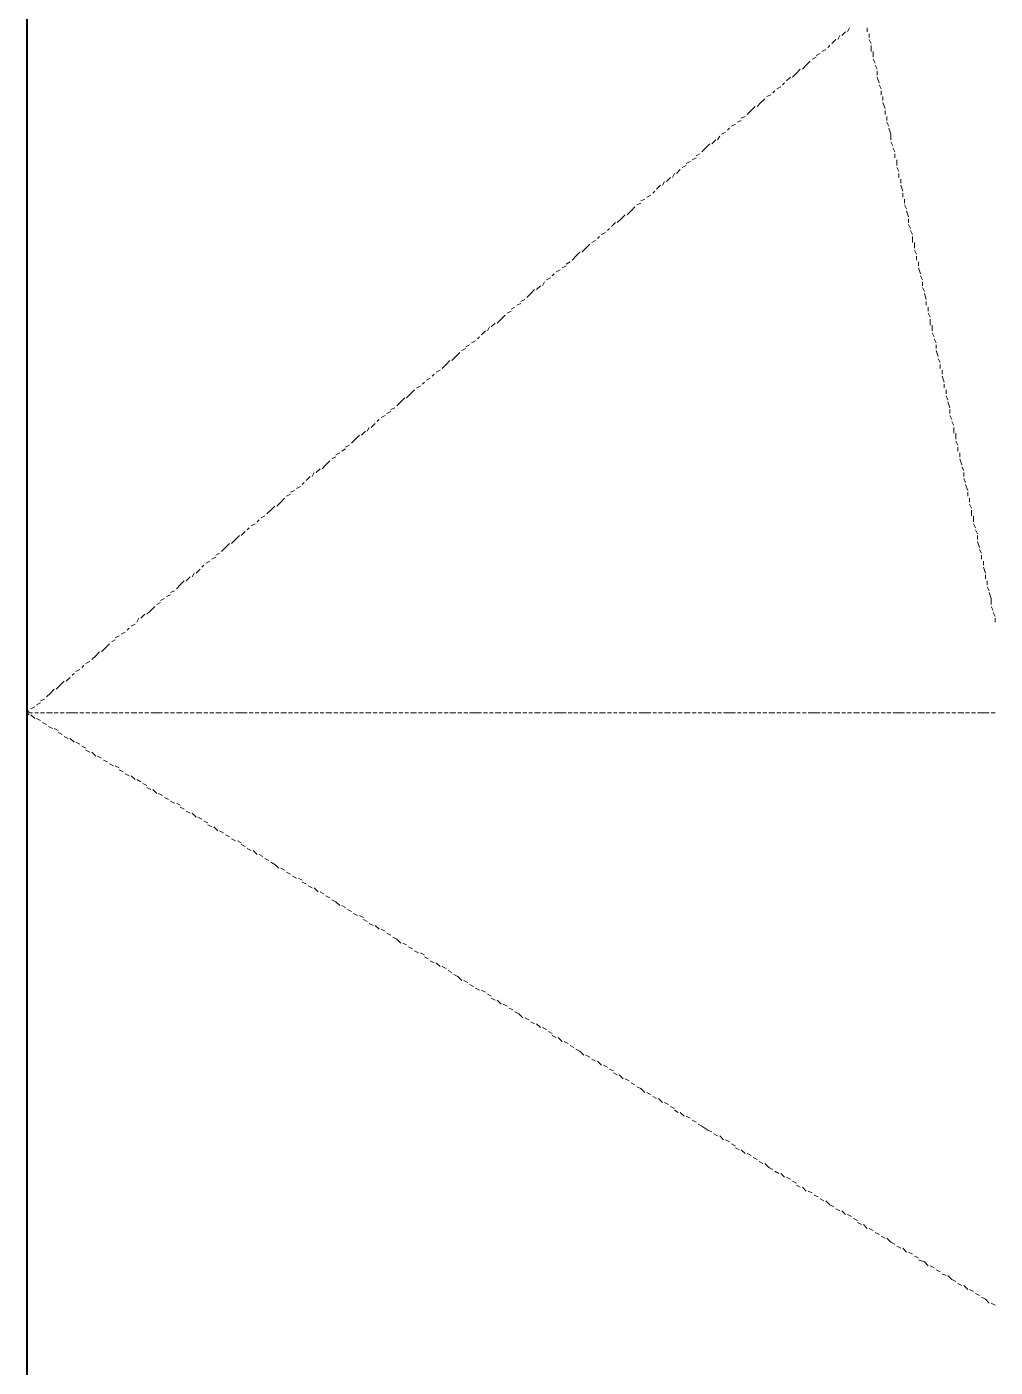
# Model space of a CAD drawing. Extents: x 8 to 21351, y 0 to 420.
# Drawn here: x 15752.58 to 15762.99, y 354.45 to 368.86 of the extents above; entities that cross this region are included whole.
import ezdxf

# ---------------------------------------------------------------- set-up
doc = ezdxf.new("R2010")
doc.units = 0

msp = doc.modelspace()

# ---------------------------------------------------------------- linework, layer by layer
at = {"color": 7, "lineweight": 40}
msp.add_line((15752.58, 397.743), (15752.58, 310.219), dxfattribs=at)
at = {"color": 7, "lineweight": 25}
for p, q in [((15752.58, 381.593), (15752.58, 361.59)), ((15752.58, 360.087), (15752.58, 359.071)), ((15752.58, 356.193), (15752.58, 358.119)), ((15752.58, 357.568), (15752.58, 337.566))]:
    msp.add_line(p, q, dxfattribs=at)
at = {"color": 7, "lineweight": 5}
for p, q in [((15752.58, 368.808), (15752.58, 368.85)), ((15752.58, 368.745), (15752.58, 368.787)), ((15752.58, 368.66), (15752.58, 368.723)), ((15761.279, 368.723), (15761.237, 368.681)), ((15761.322, 368.766), (15761.301, 368.723)), ((15761.385, 368.808), (15761.343, 368.766)), ((15761.428, 368.85), (15761.406, 368.808)), ((15761.618, 368.808), (15761.618, 368.85)), ((15761.639, 368.745), (15761.639, 368.787)), ((15761.66, 368.681), (15761.639, 368.723)), ((15752.58, 368.596), (15752.58, 368.66)), ((15761.174, 368.617), (15761.131, 368.596)), ((15761.216, 368.66), (15761.195, 368.639)), ((15761.66, 368.596), (15761.66, 368.66)), ((15761.682, 368.533), (15761.682, 368.596)), ((15752.58, 368.533), (15752.58, 368.575)), ((15752.58, 368.469), (15752.58, 368.512)), ((15752.58, 368.385), (15752.58, 368.448)), ((15760.962, 368.448), (15760.92, 368.406)), ((15761.004, 368.49), (15760.962, 368.448)), ((15761.068, 368.533), (15761.025, 368.512)), ((15761.11, 368.575), (15761.068, 368.554)), ((15761.703, 368.469), (15761.682, 368.512)), ((15761.724, 368.406), (15761.703, 368.448)), ((15752.58, 368.321), (15752.58, 368.363)), ((15752.58, 368.258), (15752.58, 368.3)), ((15760.793, 368.321), (15760.75, 368.279)), ((15760.856, 368.363), (15760.814, 368.321)), ((15760.898, 368.406), (15760.856, 368.363)), ((15761.724, 368.342), (15761.724, 368.385)), ((15761.745, 368.258), (15761.724, 368.321)), ((15752.58, 368.173), (15752.58, 368.236)), ((15752.58, 368.11), (15752.58, 368.152)), ((15760.623, 368.173), (15760.602, 368.152)), ((15760.687, 368.215), (15760.644, 368.194)), ((15760.729, 368.258), (15760.708, 368.236)), ((15761.766, 368.194), (15761.745, 368.236)), ((15761.766, 368.131), (15761.766, 368.173)), ((15752.58, 368.046), (15752.58, 368.088)), ((15752.58, 367.961), (15752.58, 368.025)), ((15760.412, 368.004), (15760.369, 367.961)), ((15760.475, 368.046), (15760.433, 368.004)), ((15760.517, 368.088), (15760.475, 368.046)), ((15760.581, 368.131), (15760.539, 368.11)), ((15761.787, 368.067), (15761.787, 368.11)), ((15761.809, 367.983), (15761.787, 368.046)), ((15752.58, 367.898), (15752.58, 367.94)), ((15752.58, 367.834), (15752.58, 367.877)), ((15760.306, 367.898), (15760.263, 367.877)), ((15760.369, 367.961), (15760.327, 367.919)), ((15761.809, 367.919), (15761.809, 367.961)), ((15761.83, 367.855), (15761.83, 367.898)), ((15752.58, 367.75), (15752.58, 367.813)), ((15752.58, 367.686), (15752.58, 367.75)), ((15760.094, 367.728), (15760.052, 367.707)), ((15760.136, 367.771), (15760.115, 367.75)), ((15760.2, 367.813), (15760.158, 367.792)), ((15760.263, 367.855), (15760.221, 367.834)), ((15761.851, 367.792), (15761.83, 367.834)), ((15761.872, 367.707), (15761.851, 367.771)), ((15752.58, 367.623), (15752.58, 367.665)), ((15752.58, 367.559), (15752.58, 367.601)), ((15759.925, 367.601), (15759.882, 367.559)), ((15759.988, 367.644), (15759.946, 367.601)), ((15760.031, 367.686), (15760.009, 367.644)), ((15761.872, 367.644), (15761.872, 367.707)), ((15761.893, 367.58), (15761.872, 367.623)), ((15752.58, 367.474), (15752.58, 367.538)), ((15752.58, 367.411), (15752.58, 367.453)), ((15759.777, 367.453), (15759.734, 367.432)), ((15759.819, 367.496), (15759.777, 367.474)), ((15759.882, 367.559), (15759.84, 367.517)), ((15761.914, 367.517), (15761.893, 367.559)), ((15761.914, 367.453), (15761.914, 367.496)), ((15761.936, 367.369), (15761.936, 367.432)), ((15752.58, 367.348), (15752.58, 367.39)), ((15752.58, 367.263), (15752.58, 367.326)), ((15759.544, 367.284), (15759.523, 367.242)), ((15759.607, 367.326), (15759.565, 367.284)), ((15759.671, 367.369), (15759.628, 367.348)), ((15759.713, 367.411), (15759.671, 367.39)), ((15761.957, 367.305), (15761.936, 367.348)), ((15761.957, 367.242), (15761.957, 367.284)), ((15752.58, 367.199), (15752.58, 367.242)), ((15752.58, 367.136), (15752.58, 367.178)), ((15759.396, 367.157), (15759.353, 367.115)), ((15759.438, 367.199), (15759.417, 367.157)), ((15759.501, 367.242), (15759.459, 367.199)), ((15761.978, 367.178), (15761.978, 367.221)), ((15761.999, 367.093), (15761.978, 367.157)), ((15752.58, 367.051), (15752.58, 367.115)), ((15752.58, 366.988), (15752.58, 367.03)), ((15759.226, 367.009), (15759.184, 366.988)), ((15759.29, 367.051), (15759.247, 367.03)), ((15759.332, 367.093), (15759.311, 367.072)), ((15761.999, 367.03), (15761.999, 367.072)), ((15762.02, 366.966), (15762.02, 367.009)), ((15752.58, 366.924), (15752.58, 366.966)), ((15752.58, 366.839), (15752.58, 366.903)), ((15759.078, 366.882), (15759.036, 366.839)), ((15759.12, 366.924), (15759.078, 366.882)), ((15759.184, 366.966), (15759.142, 366.945)), ((15762.041, 366.903), (15762.02, 366.945)), ((15762.063, 366.818), (15762.041, 366.882)), ((15752.58, 366.776), (15752.58, 366.839)), ((15752.58, 366.712), (15752.58, 366.755)), ((15758.909, 366.755), (15758.866, 366.712)), ((15758.972, 366.797), (15758.93, 366.755)), ((15759.015, 366.839), (15758.972, 366.797)), ((15762.063, 366.755), (15762.063, 366.797)), ((15762.084, 366.691), (15762.063, 366.734)), ((15752.58, 366.649), (15752.58, 366.691)), ((15752.58, 366.564), (15752.58, 366.628)), ((15758.697, 366.564), (15758.655, 366.543)), ((15758.739, 366.607), (15758.718, 366.585)), ((15758.803, 366.649), (15758.761, 366.628)), ((15758.845, 366.691), (15758.824, 366.67)), ((15762.105, 366.628), (15762.084, 366.67)), ((15762.105, 366.543), (15762.105, 366.607)), ((15752.58, 366.501), (15752.58, 366.543)), ((15752.58, 366.437), (15752.58, 366.48)), ((15758.528, 366.437), (15758.485, 366.395)), ((15758.591, 366.48), (15758.549, 366.437)), ((15758.634, 366.522), (15758.591, 366.48)), ((15762.126, 366.48), (15762.126, 366.543)), ((15762.147, 366.416), (15762.126, 366.459)), ((15752.58, 366.353), (15752.58, 366.416)), ((15752.58, 366.289), (15752.58, 366.332)), ((15758.38, 366.289), (15758.337, 366.268)), ((15758.422, 366.332), (15758.38, 366.31)), ((15758.485, 366.395), (15758.443, 366.353)), ((15762.147, 366.353), (15762.147, 366.395)), ((15762.168, 366.289), (15762.168, 366.332)), ((15752.58, 366.226), (15752.58, 366.268)), ((15752.58, 366.141), (15752.58, 366.204)), ((15758.21, 366.162), (15758.168, 366.141)), ((15758.253, 366.204), (15758.231, 366.183)), ((15758.316, 366.247), (15758.274, 366.226)), ((15762.19, 366.204), (15762.168, 366.268)), ((15762.211, 366.141), (15762.19, 366.183)), ((15752.58, 366.077), (15752.58, 366.12)), ((15752.58, 366.014), (15752.58, 366.056)), ((15752.58, 365.929), (15752.58, 365.993)), ((15757.999, 365.993), (15757.956, 365.95)), ((15758.041, 366.035), (15757.999, 365.993)), ((15758.104, 366.077), (15758.062, 366.035)), ((15758.147, 366.12), (15758.126, 366.077)), ((15762.211, 366.077), (15762.211, 366.12)), ((15762.232, 366.014), (15762.211, 366.056)), ((15762.253, 365.929), (15762.232, 365.993)), ((15752.58, 365.866), (15752.58, 365.929)), ((15752.58, 365.802), (15752.58, 365.845)), ((15757.829, 365.845), (15757.787, 365.824)), ((15757.893, 365.887), (15757.85, 365.866)), ((15757.935, 365.929), (15757.893, 365.908)), ((15762.253, 365.866), (15762.253, 365.908)), ((15762.274, 365.802), (15762.274, 365.845)), ((15752.58, 365.739), (15752.58, 365.781)), ((15752.58, 365.654), (15752.58, 365.718)), ((15757.681, 365.718), (15757.639, 365.675)), ((15757.723, 365.76), (15757.681, 365.718)), ((15757.787, 365.802), (15757.745, 365.781)), ((15762.295, 365.739), (15762.274, 365.781)), ((15762.295, 365.654), (15762.295, 365.718)), ((15752.58, 365.591), (15752.58, 365.633)), ((15752.58, 365.527), (15752.58, 365.569)), ((15757.512, 365.591), (15757.469, 365.548)), ((15757.554, 365.633), (15757.533, 365.591)), ((15757.618, 365.675), (15757.575, 365.633)), ((15762.317, 365.591), (15762.317, 365.654)), ((15762.338, 365.527), (15762.317, 365.569)), ((15752.58, 365.442), (15752.58, 365.506)), ((15752.58, 365.379), (15752.58, 365.421)), ((15757.342, 365.442), (15757.3, 365.421)), ((15757.406, 365.485), (15757.364, 365.464)), ((15757.448, 365.527), (15757.427, 365.506)), ((15762.359, 365.464), (15762.338, 365.506)), ((15762.359, 365.4), (15762.359, 365.442)), ((15752.58, 365.315), (15752.58, 365.358)), ((15752.58, 365.231), (15752.58, 365.294)), ((15757.131, 365.273), (15757.088, 365.231)), ((15757.194, 365.315), (15757.152, 365.273)), ((15757.237, 365.358), (15757.194, 365.315)), ((15757.3, 365.4), (15757.258, 365.379)), ((15762.38, 365.315), (15762.359, 365.379)), ((15762.401, 365.252), (15762.38, 365.294)), ((15752.58, 365.167), (15752.58, 365.21)), ((15752.58, 365.104), (15752.58, 365.146)), ((15756.961, 365.125), (15756.94, 365.104)), ((15757.025, 365.167), (15756.983, 365.146)), ((15757.088, 365.231), (15757.046, 365.188)), ((15762.401, 365.188), (15762.401, 365.231)), ((15762.422, 365.125), (15762.422, 365.167)), ((15752.58, 365.019), (15752.58, 365.083)), ((15752.58, 364.956), (15752.58, 365.019)), ((15756.813, 364.998), (15756.771, 364.977)), ((15756.856, 365.04), (15756.834, 365.019)), ((15756.919, 365.083), (15756.877, 365.062)), ((15762.444, 365.04), (15762.422, 365.104)), ((15762.444, 364.977), (15762.444, 365.019)), ((15752.58, 364.892), (15752.58, 364.935)), ((15752.58, 364.829), (15752.58, 364.871)), ((15756.644, 364.871), (15756.602, 364.829)), ((15756.707, 364.913), (15756.665, 364.871)), ((15756.75, 364.956), (15756.707, 364.913)), ((15762.465, 364.913), (15762.465, 364.956)), ((15762.486, 364.85), (15762.465, 364.892)), ((15752.58, 364.744), (15752.58, 364.807)), ((15752.58, 364.68), (15752.58, 364.723)), ((15756.496, 364.723), (15756.453, 364.702)), ((15756.538, 364.765), (15756.496, 364.744)), ((15756.602, 364.829), (15756.559, 364.786)), ((15762.507, 364.765), (15762.486, 364.829)), ((15762.507, 364.702), (15762.507, 364.744)), ((15752.58, 364.617), (15752.58, 364.659)), ((15752.58, 364.532), (15752.58, 364.596)), ((15756.263, 364.553), (15756.242, 364.511)), ((15756.326, 364.596), (15756.284, 364.553)), ((15756.369, 364.638), (15756.348, 364.617)), ((15756.432, 364.68), (15756.39, 364.659)), ((15762.528, 364.638), (15762.507, 364.68)), ((15762.549, 364.575), (15762.528, 364.617)), ((15762.549, 364.49), (15762.549, 364.553)), ((15752.58, 364.469), (15752.58, 364.511)), ((15752.58, 364.405), (15752.58, 364.448)), ((15756.115, 364.426), (15756.072, 364.384)), ((15756.157, 364.469), (15756.115, 364.426)), ((15756.221, 364.511), (15756.178, 364.469)), ((15762.571, 364.426), (15762.571, 364.49)), ((15762.592, 364.363), (15762.571, 364.405)), ((15752.58, 364.321), (15752.58, 364.384)), ((15752.58, 364.257), (15752.58, 364.299)), ((15755.945, 364.278), (15755.903, 364.257)), ((15756.009, 364.321), (15755.967, 364.299)), ((15756.051, 364.363), (15756.009, 364.342)), ((15762.592, 364.299), (15762.592, 364.342)), ((15762.613, 364.236), (15762.613, 364.278)), ((15752.58, 364.194), (15752.58, 364.236)), ((15752.58, 364.109), (15752.58, 364.173)), ((15755.797, 364.151), (15755.755, 364.109)), ((15755.84, 364.194), (15755.797, 364.151)), ((15755.903, 364.236), (15755.861, 364.215)), ((15762.634, 364.151), (15762.613, 364.215)), ((15762.655, 364.088), (15762.634, 364.13)), ((15752.58, 364.046), (15752.58, 364.109)), ((15752.58, 363.982), (15752.58, 364.024)), ((15755.628, 364.024), (15755.586, 363.982)), ((15755.67, 364.067), (15755.649, 364.024)), ((15755.734, 364.109), (15755.691, 364.067)), ((15762.655, 364.024), (15762.655, 364.067)), ((15762.676, 363.961), (15762.655, 364.003)), ((15752.58, 363.918), (15752.58, 363.961)), ((15752.58, 363.834), (15752.58, 363.897)), ((15755.416, 363.834), (15755.374, 363.813)), ((15755.459, 363.876), (15755.416, 363.855)), ((15755.522, 363.918), (15755.48, 363.897)), ((15755.564, 363.961), (15755.543, 363.94)), ((15762.698, 363.876), (15762.676, 363.94)), ((15762.698, 363.813), (15762.698, 363.855)), ((15752.58, 363.77), (15752.58, 363.813)), ((15752.58, 363.707), (15752.58, 363.749)), ((15752.58, 363.622), (15752.58, 363.686)), ((15755.247, 363.707), (15755.205, 363.664)), ((15755.31, 363.749), (15755.268, 363.707)), ((15755.353, 363.791), (15755.31, 363.749)), ((15762.719, 363.749), (15762.719, 363.791)), ((15762.74, 363.686), (15762.719, 363.728)), ((15752.58, 363.559), (15752.58, 363.601)), ((15752.58, 363.495), (15752.58, 363.538)), ((15755.078, 363.559), (15755.056, 363.538)), ((15755.141, 363.601), (15755.099, 363.58)), ((15755.205, 363.664), (15755.162, 363.622)), ((15762.74, 363.601), (15762.74, 363.664)), ((15762.761, 363.538), (15762.761, 363.601)), ((15752.58, 363.41), (15752.58, 363.474)), ((15754.929, 363.432), (15754.887, 363.389)), ((15754.972, 363.474), (15754.951, 363.453)), ((15755.035, 363.516), (15754.993, 363.495)), ((15762.782, 363.474), (15762.761, 363.516)), ((15762.803, 363.41), (15762.782, 363.453)), ((15752.58, 363.347), (15752.58, 363.389)), ((15752.58, 363.283), (15752.58, 363.326)), ((15752.58, 363.199), (15752.58, 363.262)), ((15754.718, 363.262), (15754.675, 363.22)), ((15754.76, 363.305), (15754.718, 363.262)), ((15754.824, 363.347), (15754.781, 363.305)), ((15754.866, 363.389), (15754.824, 363.347)), ((15762.803, 363.347), (15762.803, 363.389)), ((15762.825, 363.262), (15762.803, 363.326)), ((15752.58, 363.135), (15752.58, 363.199)), ((15752.58, 363.072), (15752.58, 363.114)), ((15754.548, 363.114), (15754.506, 363.093)), ((15754.612, 363.156), (15754.57, 363.135)), ((15754.654, 363.199), (15754.612, 363.178)), ((15762.846, 363.199), (15762.825, 363.241)), ((15762.846, 363.135), (15762.846, 363.178)), ((15762.867, 363.072), (15762.867, 363.114)), ((15752.58, 363.008), (15752.58, 363.051)), ((15752.58, 362.924), (15752.58, 362.987)), ((15754.379, 362.987), (15754.358, 362.945)), ((15754.443, 363.029), (15754.4, 362.987)), ((15754.485, 363.072), (15754.464, 363.051)), ((15762.888, 362.987), (15762.867, 363.051)), ((15762.888, 362.924), (15762.888, 362.966)), ((15752.58, 362.86), (15752.58, 362.902)), ((15752.58, 362.797), (15752.58, 362.839)), ((15754.231, 362.86), (15754.189, 362.818)), ((15754.273, 362.902), (15754.231, 362.86)), ((15754.337, 362.945), (15754.294, 362.902)), ((15762.909, 362.86), (15762.909, 362.902)), ((15762.93, 362.797), (15762.909, 362.839)), ((15752.58, 362.712), (15752.58, 362.776)), ((15752.58, 362.649), (15752.58, 362.691)), ((15754.019, 362.67), (15753.977, 362.649)), ((15754.062, 362.712), (15754.019, 362.691)), ((15754.125, 362.754), (15754.083, 362.733)), ((15754.167, 362.797), (15754.125, 362.776)), ((15762.952, 362.712), (15762.93, 362.776)), ((15762.952, 362.649), (15762.952, 362.712)), ((15752.58, 362.585), (15752.58, 362.627)), ((15752.58, 362.5), (15752.58, 362.564)), ((15753.85, 362.543), (15753.808, 362.5)), ((15753.913, 362.585), (15753.871, 362.543)), ((15753.956, 362.627), (15753.913, 362.585)), ((15762.973, 362.585), (15762.952, 362.627)), ((15762.994, 362.521), (15762.973, 362.564)), ((15752.58, 362.437), (15752.58, 362.479)), ((15752.58, 362.373), (15752.58, 362.416)), ((15753.681, 362.394), (15753.659, 362.373)), ((15753.744, 362.437), (15753.702, 362.416)), ((15753.786, 362.5), (15753.765, 362.458)), ((15762.994, 362.458), (15762.994, 362.5)), ((15752.58, 362.289), (15752.58, 362.352)), ((15752.58, 362.225), (15752.58, 362.289)), ((15753.532, 362.267), (15753.49, 362.246)), ((15753.575, 362.31), (15753.532, 362.289)), ((15753.638, 362.352), (15753.596, 362.331)), ((15752.58, 362.162), (15752.58, 362.204)), ((15752.58, 362.098), (15752.58, 362.14)), ((15753.321, 362.098), (15753.278, 362.056)), ((15753.363, 362.14), (15753.321, 362.098)), ((15753.427, 362.183), (15753.384, 362.14)), ((15753.469, 362.225), (15753.427, 362.183)), ((15752.58, 362.014), (15752.58, 362.077)), ((15752.58, 361.95), (15752.58, 361.992)), ((15753.151, 361.95), (15753.109, 361.929)), ((15753.194, 361.992), (15753.173, 361.971)), ((15753.257, 362.035), (15753.215, 362.014)), ((15752.58, 361.887), (15752.58, 361.929)), ((15752.58, 361.802), (15752.58, 361.865)), ((15752.982, 361.823), (15752.94, 361.781)), ((15753.046, 361.865), (15753.003, 361.823)), ((15753.088, 361.908), (15753.067, 361.887)), ((15752.58, 361.738), (15752.58, 361.781)), ((15752.58, 361.675), (15752.58, 361.717)), ((15752.834, 361.696), (15752.792, 361.654)), ((15752.876, 361.738), (15752.834, 361.696)), ((15752.94, 361.781), (15752.897, 361.738)), ((15752.58, 361.59), (15752.58, 361.654)), ((15752.58, 361.527), (15752.58, 361.569)), ((15752.665, 361.548), (15752.622, 361.527)), ((15752.728, 361.59), (15752.686, 361.569)), ((15752.77, 361.632), (15752.728, 361.611)), ((15752.601, 361.505), (15752.58, 361.484)), ((15752.58, 361.463), (15752.58, 361.505)), ((15752.58, 361.484), (15752.643, 361.484)), ((15752.58, 361.484), (15752.601, 361.463)), ((15752.58, 361.378), (15752.58, 361.442)), ((15752.58, 361.315), (15752.58, 361.378)), ((15752.622, 361.463), (15752.665, 361.421)), ((15752.665, 361.484), (15752.707, 361.484)), ((15752.686, 361.421), (15752.728, 361.4)), ((15752.728, 361.484), (15752.77, 361.484)), ((15752.749, 361.378), (15752.792, 361.357)), ((15752.792, 361.484), (15752.855, 361.484)), ((15752.876, 361.484), (15752.919, 361.484)), ((15752.94, 361.484), (15752.982, 361.484)), ((15753.003, 361.484), (15753.067, 361.484)), ((15753.067, 361.484), (15753.13, 361.484)), ((15753.151, 361.484), (15753.194, 361.484)), ((15753.215, 361.484), (15753.257, 361.484)), ((15753.278, 361.484), (15753.342, 361.484)), ((15753.363, 361.484), (15753.405, 361.484)), ((15753.427, 361.484), (15753.469, 361.484)), ((15753.49, 361.484), (15753.554, 361.484)), ((15753.575, 361.484), (15753.617, 361.484)), ((15753.638, 361.484), (15753.681, 361.484)), ((15753.702, 361.484), (15753.765, 361.484)), ((15753.786, 361.484), (15753.829, 361.484)), ((15753.85, 361.484), (15753.892, 361.484)), ((15753.913, 361.484), (15753.977, 361.484)), ((15753.977, 361.484), (15754.04, 361.484)), ((15754.062, 361.484), (15754.104, 361.484)), ((15754.125, 361.484), (15754.167, 361.484)), ((15754.189, 361.484), (15754.252, 361.484)), ((15754.273, 361.484), (15754.316, 361.484)), ((15754.337, 361.484), (15754.379, 361.484)), ((15754.4, 361.484), (15754.464, 361.484)), ((15754.485, 361.484), (15754.527, 361.484)), ((15754.548, 361.484), (15754.591, 361.484)), ((15754.612, 361.484), (15754.675, 361.484)), ((15754.697, 361.484), (15754.739, 361.484)), ((15754.76, 361.484), (15754.802, 361.484)), ((15754.824, 361.484), (15754.887, 361.484)), ((15754.887, 361.484), (15754.951, 361.484)), ((15754.972, 361.484), (15755.014, 361.484)), ((15755.035, 361.484), (15755.078, 361.484)), ((15755.099, 361.484), (15755.162, 361.484)), ((15755.183, 361.484), (15755.226, 361.484)), ((15755.247, 361.484), (15755.289, 361.484)), ((15755.31, 361.484), (15755.374, 361.484)), ((15755.395, 361.484), (15755.437, 361.484)), ((15755.459, 361.484), (15755.501, 361.484)), ((15755.522, 361.484), (15755.586, 361.484)), ((15755.607, 361.484), (15755.649, 361.484)), ((15755.67, 361.484), (15755.713, 361.484)), ((15755.734, 361.484), (15755.776, 361.484)), ((15755.797, 361.484), (15755.861, 361.484)), ((15755.882, 361.484), (15755.924, 361.484)), ((15755.945, 361.484), (15755.988, 361.484)), ((15756.009, 361.484), (15756.072, 361.484)), ((15756.094, 361.484), (15756.136, 361.484)), ((15756.157, 361.484), (15756.199, 361.484)), ((15756.221, 361.484), (15756.284, 361.484)), ((15756.305, 361.484), (15756.348, 361.484)), ((15756.369, 361.484), (15756.411, 361.484)), ((15756.432, 361.484), (15756.496, 361.484)), ((15756.517, 361.484), (15756.559, 361.484)), ((15756.58, 361.484), (15756.623, 361.484)), ((15756.644, 361.484), (15756.686, 361.484)), ((15756.707, 361.484), (15756.771, 361.484)), ((15756.792, 361.484), (15756.834, 361.484)), ((15756.856, 361.484), (15756.898, 361.484)), ((15756.919, 361.484), (15756.983, 361.484)), ((15757.004, 361.484), (15757.046, 361.484)), ((15757.067, 361.484), (15757.11, 361.484)), ((15757.131, 361.484), (15757.194, 361.484)), ((15757.215, 361.484), (15757.258, 361.484)), ((15757.279, 361.484), (15757.321, 361.484)), ((15757.342, 361.484), (15757.406, 361.484)), ((15757.406, 361.484), (15757.469, 361.484)), ((15757.491, 361.484), (15757.533, 361.484)), ((15757.554, 361.484), (15757.596, 361.484)), ((15757.618, 361.484), (15757.681, 361.484)), ((15757.702, 361.484), (15757.745, 361.484)), ((15757.766, 361.484), (15757.808, 361.484)), ((15757.829, 361.484), (15757.893, 361.484)), ((15757.914, 361.484), (15757.956, 361.484)), ((15757.977, 361.484), (15758.02, 361.484)), ((15758.041, 361.484), (15758.104, 361.484)), ((15758.126, 361.484), (15758.168, 361.484)), ((15758.189, 361.484), (15758.231, 361.484)), ((15758.253, 361.484), (15758.316, 361.484)), ((15758.316, 361.484), (15758.38, 361.484)), ((15758.401, 361.484), (15758.443, 361.484)), ((15758.464, 361.484), (15758.507, 361.484)), ((15758.528, 361.484), (15758.591, 361.484)), ((15758.612, 361.484), (15758.655, 361.484)), ((15758.676, 361.484), (15758.718, 361.484)), ((15758.739, 361.484), (15758.803, 361.484)), ((15758.824, 361.484), (15758.866, 361.484)), ((15758.888, 361.484), (15758.93, 361.484)), ((15758.951, 361.484), (15759.015, 361.484)), ((15759.036, 361.484), (15759.078, 361.484)), ((15759.099, 361.484), (15759.142, 361.484)), ((15759.163, 361.484), (15759.226, 361.484)), ((15759.226, 361.484), (15759.29, 361.484)), ((15759.311, 361.484), (15759.353, 361.484)), ((15759.374, 361.484), (15759.417, 361.484)), ((15759.438, 361.484), (15759.501, 361.484)), ((15759.523, 361.484), (15759.565, 361.484)), ((15759.586, 361.484), (15759.628, 361.484)), ((15759.65, 361.484), (15759.713, 361.484)), ((15759.734, 361.484), (15759.777, 361.484)), ((15759.798, 361.484), (15759.84, 361.484)), ((15759.861, 361.484), (15759.925, 361.484)), ((15759.946, 361.484), (15759.988, 361.484)), ((15760.009, 361.484), (15760.052, 361.484)), ((15760.073, 361.484), (15760.136, 361.484)), ((15760.136, 361.484), (15760.2, 361.484)), ((15760.221, 361.484), (15760.263, 361.484)), ((15760.285, 361.484), (15760.327, 361.484)), ((15760.348, 361.484), (15760.412, 361.484)), ((15760.433, 361.484), (15760.475, 361.484)), ((15760.496, 361.484), (15760.539, 361.484)), ((15760.56, 361.484), (15760.623, 361.484)), ((15760.644, 361.484), (15760.687, 361.484)), ((15760.708, 361.484), (15760.75, 361.484)), ((15760.771, 361.484), (15760.835, 361.484)), ((15760.856, 361.484), (15760.898, 361.484)), ((15760.92, 361.484), (15760.962, 361.484)), ((15760.983, 361.484), (15761.047, 361.484)), ((15761.047, 361.484), (15761.11, 361.484)), ((15761.131, 361.484), (15761.174, 361.484)), ((15761.195, 361.484), (15761.237, 361.484)), ((15761.258, 361.484), (15761.322, 361.484)), ((15761.343, 361.484), (15761.385, 361.484)), ((15761.406, 361.484), (15761.449, 361.484)), ((15761.47, 361.484), (15761.533, 361.484)), ((15761.555, 361.484), (15761.597, 361.484)), ((15761.618, 361.484), (15761.66, 361.484)), ((15761.682, 361.484), (15761.745, 361.484)), ((15761.766, 361.484), (15761.809, 361.484)), ((15761.83, 361.484), (15761.872, 361.484)), ((15761.893, 361.484), (15761.957, 361.484)), ((15761.957, 361.484), (15762.02, 361.484)), ((15762.041, 361.484), (15762.084, 361.484)), ((15762.105, 361.484), (15762.147, 361.484)), ((15762.168, 361.484), (15762.232, 361.484)), ((15762.253, 361.484), (15762.295, 361.484)), ((15762.317, 361.484), (15762.359, 361.484)), ((15762.38, 361.484), (15762.444, 361.484)), ((15762.465, 361.484), (15762.507, 361.484)), ((15762.528, 361.484), (15762.571, 361.484)), ((15762.592, 361.484), (15762.655, 361.484)), ((15762.676, 361.484), (15762.719, 361.484)), ((15762.74, 361.484), (15762.782, 361.484)), ((15762.803, 361.484), (15762.867, 361.484)), ((15762.867, 361.484), (15762.93, 361.484)), ((15762.952, 361.484), (15762.994, 361.484)), ((15752.58, 361.252), (15752.58, 361.294)), ((15752.58, 361.188), (15752.58, 361.23)), ((15752.813, 361.336), (15752.855, 361.315)), ((15752.876, 361.315), (15752.919, 361.294)), ((15752.919, 361.273), (15752.961, 361.252)), ((15752.982, 361.23), (15753.024, 361.209)), ((15752.58, 361.103), (15752.58, 361.167)), ((15753.046, 361.209), (15753.088, 361.167)), ((15753.109, 361.167), (15753.151, 361.146)), ((15753.173, 361.125), (15753.215, 361.103)), ((15752.58, 361.04), (15752.58, 361.082)), ((15752.58, 360.976), (15752.58, 361.019)), ((15752.58, 360.892), (15752.58, 360.955)), ((15753.215, 361.082), (15753.257, 361.061)), ((15753.278, 361.061), (15753.321, 361.019)), ((15753.342, 361.019), (15753.384, 360.997)), ((15753.405, 360.976), (15753.448, 360.955)), ((15752.58, 360.828), (15752.58, 360.87)), ((15752.58, 360.765), (15752.58, 360.807)), ((15753.469, 360.934), (15753.511, 360.913)), ((15753.532, 360.913), (15753.575, 360.892)), ((15753.575, 360.87), (15753.617, 360.849)), ((15753.638, 360.828), (15753.681, 360.807)), ((15753.702, 360.807), (15753.744, 360.765)), ((15752.58, 360.68), (15752.58, 360.743)), ((15752.58, 360.616), (15752.58, 360.659)), ((15753.765, 360.765), (15753.808, 360.743)), ((15753.829, 360.722), (15753.871, 360.701)), ((15753.871, 360.68), (15753.913, 360.659)), ((15753.935, 360.659), (15753.977, 360.616)), ((15752.58, 360.553), (15752.58, 360.595)), ((15752.58, 360.468), (15752.58, 360.532)), ((15753.998, 360.616), (15754.04, 360.595)), ((15754.062, 360.574), (15754.104, 360.553)), ((15754.125, 360.532), (15754.167, 360.511)), ((15754.189, 360.511), (15754.231, 360.49)), ((15752.58, 360.405), (15752.58, 360.468)), ((15752.58, 360.341), (15752.58, 360.384)), ((15754.231, 360.468), (15754.273, 360.447)), ((15754.294, 360.426), (15754.337, 360.405)), ((15754.358, 360.405), (15754.4, 360.363)), ((15752.58, 360.278), (15752.58, 360.32)), ((15752.58, 360.193), (15752.58, 360.257)), ((15754.421, 360.363), (15754.464, 360.341)), ((15754.485, 360.32), (15754.527, 360.299)), ((15754.527, 360.278), (15754.57, 360.257)), ((15754.591, 360.257), (15754.633, 360.214)), ((15752.58, 360.13), (15752.58, 360.172)), ((15752.58, 360.066), (15752.58, 360.108)), ((15754.654, 360.214), (15754.697, 360.193)), ((15754.718, 360.172), (15754.76, 360.151)), ((15754.781, 360.13), (15754.824, 360.108)), ((15754.845, 360.108), (15754.887, 360.087)), ((15752.58, 359.981), (15752.58, 360.045)), ((15752.58, 359.918), (15752.58, 359.96)), ((15754.887, 360.066), (15754.929, 360.045)), ((15754.951, 360.024), (15754.993, 360.003)), ((15755.014, 360.003), (15755.056, 359.96)), ((15755.078, 359.96), (15755.12, 359.939)), ((15752.58, 359.854), (15752.58, 359.897)), ((15752.58, 359.77), (15752.58, 359.833)), ((15755.141, 359.918), (15755.183, 359.897)), ((15755.205, 359.876), (15755.247, 359.854)), ((15755.247, 359.854), (15755.289, 359.812)), ((15755.31, 359.812), (15755.353, 359.791)), ((15752.58, 359.706), (15752.58, 359.749)), ((15752.58, 359.643), (15752.58, 359.685)), ((15755.374, 359.77), (15755.416, 359.749)), ((15755.437, 359.728), (15755.48, 359.706)), ((15755.501, 359.706), (15755.543, 359.685)), ((15755.543, 359.664), (15755.586, 359.643)), ((15752.58, 359.558), (15752.58, 359.622)), ((15752.58, 359.495), (15752.58, 359.558)), ((15755.607, 359.622), (15755.649, 359.601)), ((15755.67, 359.601), (15755.713, 359.558)), ((15755.734, 359.558), (15755.776, 359.537)), ((15755.797, 359.516), (15755.84, 359.495)), ((15752.58, 359.431), (15752.58, 359.474)), ((15752.58, 359.368), (15752.58, 359.41)), ((15755.861, 359.474), (15755.903, 359.452)), ((15755.903, 359.452), (15755.945, 359.41)), ((15755.967, 359.41), (15756.009, 359.389)), ((15756.03, 359.368), (15756.072, 359.346)), ((15752.58, 359.283), (15752.58, 359.346)), ((15752.58, 359.219), (15752.58, 359.262)), ((15756.094, 359.325), (15756.136, 359.304)), ((15756.157, 359.304), (15756.199, 359.283)), ((15756.199, 359.262), (15756.242, 359.241)), ((15756.263, 359.219), (15756.305, 359.198)), ((15752.58, 359.156), (15752.58, 359.198)), ((15752.58, 359.071), (15752.58, 359.135)), ((15756.326, 359.198), (15756.369, 359.156)), ((15756.39, 359.156), (15756.432, 359.135)), ((15756.453, 359.114), (15756.496, 359.092)), ((15756.517, 359.071), (15756.559, 359.05)), ((15752.58, 359.008), (15752.58, 359.05)), ((15752.58, 358.944), (15752.58, 358.987)), ((15752.58, 358.86), (15752.58, 358.923)), ((15756.559, 359.05), (15756.602, 359.008)), ((15756.623, 359.008), (15756.665, 358.987)), ((15756.686, 358.966), (15756.729, 358.944)), ((15756.75, 358.923), (15756.792, 358.902)), ((15752.58, 358.796), (15752.58, 358.839)), ((15756.813, 358.902), (15756.856, 358.881)), ((15756.856, 358.86), (15756.898, 358.839)), ((15756.919, 358.817), (15756.961, 358.796)), ((15756.983, 358.796), (15757.025, 358.754)), ((15752.58, 358.733), (15752.58, 358.775)), ((15752.58, 358.648), (15752.58, 358.711)), ((15752.58, 358.584), (15752.58, 358.648)), ((15757.046, 358.754), (15757.088, 358.733)), ((15757.11, 358.711), (15757.152, 358.69)), ((15757.173, 358.669), (15757.215, 358.648)), ((15757.215, 358.648), (15757.258, 358.606)), ((15752.58, 358.521), (15752.58, 358.563)), ((15752.58, 358.457), (15752.58, 358.5)), ((15757.279, 358.606), (15757.321, 358.584)), ((15757.342, 358.563), (15757.385, 358.542)), ((15757.406, 358.521), (15757.448, 358.5)), ((15757.469, 358.5), (15757.512, 358.479)), ((15752.58, 358.373), (15752.58, 358.436)), ((15752.58, 358.309), (15752.58, 358.352)), ((15757.533, 358.457), (15757.575, 358.436)), ((15757.575, 358.415), (15757.618, 358.394)), ((15757.639, 358.394), (15757.681, 358.352)), ((15757.702, 358.352), (15757.745, 358.33)), ((15752.58, 358.246), (15752.58, 358.288)), ((15752.58, 358.161), (15752.58, 358.225)), ((15757.766, 358.309), (15757.808, 358.288)), ((15757.829, 358.267), (15757.872, 358.246)), ((15757.872, 358.246), (15757.914, 358.204)), ((15757.935, 358.204), (15757.977, 358.182)), ((15752.58, 358.098), (15752.58, 358.14)), ((15752.58, 358.034), (15752.58, 358.077)), ((15757.999, 358.161), (15758.041, 358.14)), ((15758.062, 358.14), (15758.104, 358.098)), ((15758.126, 358.098), (15758.168, 358.077)), ((15752.58, 357.949), (15752.58, 358.013)), ((15752.58, 357.886), (15752.58, 357.928)), ((15758.189, 358.055), (15758.231, 358.034)), ((15758.231, 358.013), (15758.274, 357.992)), ((15758.295, 357.992), (15758.337, 357.949)), ((15758.358, 357.949), (15758.401, 357.928)), ((15752.58, 357.822), (15752.58, 357.865)), ((15752.58, 357.738), (15752.58, 357.801)), ((15758.422, 357.907), (15758.464, 357.886)), ((15758.485, 357.865), (15758.528, 357.844)), ((15758.528, 357.844), (15758.57, 357.801)), ((15758.591, 357.801), (15758.634, 357.78)), ((15752.58, 357.674), (15752.58, 357.738)), ((15752.58, 357.611), (15752.58, 357.653)), ((15758.655, 357.759), (15758.697, 357.738)), ((15758.718, 357.738), (15758.761, 357.695)), ((15758.782, 357.695), (15758.824, 357.674)), ((15758.845, 357.653), (15758.888, 357.632)), ((15752.58, 357.547), (15752.58, 357.59)), ((15752.58, 357.463), (15752.58, 357.526)), ((15758.888, 357.611), (15758.93, 357.59)), ((15758.951, 357.59), (15758.993, 357.547)), ((15759.015, 357.547), (15759.057, 357.526)), ((15759.078, 357.505), (15759.12, 357.484)), ((15752.58, 357.399), (15752.58, 357.442)), ((15752.58, 357.336), (15752.58, 357.378)), ((15759.142, 357.463), (15759.184, 357.442)), ((15759.184, 357.442), (15759.226, 357.399)), ((15759.247, 357.399), (15759.29, 357.378)), ((15759.311, 357.357), (15759.353, 357.336)), ((15759.374, 357.336), (15759.417, 357.293)), ((15752.58, 357.251), (15752.58, 357.315)), ((15752.58, 357.187), (15752.58, 357.23)), ((15759.438, 357.293), (15759.48, 357.272)), ((15759.501, 357.251), (15759.544, 357.23)), ((15759.544, 357.209), (15759.586, 357.187)), ((15752.58, 357.124), (15752.58, 357.166)), ((15752.58, 357.039), (15752.58, 357.103)), ((15759.607, 357.187), (15759.65, 357.145)), ((15759.671, 357.145), (15759.713, 357.124)), ((15759.734, 357.103), (15759.777, 357.082)), ((15759.798, 357.06), (15759.84, 357.039)), ((15752.58, 356.976), (15752.58, 357.018)), ((15752.58, 356.912), (15752.58, 356.955)), ((15759.84, 357.039), (15759.904, 356.997)), ((15759.904, 356.997), (15759.946, 356.976)), ((15759.967, 356.955), (15760.009, 356.933)), ((15760.031, 356.933), (15760.073, 356.891)), ((15752.58, 356.828), (15752.58, 356.891)), ((15752.58, 356.764), (15752.58, 356.828)), ((15760.094, 356.891), (15760.136, 356.87)), ((15760.158, 356.849), (15760.2, 356.828)), ((15760.2, 356.807), (15760.242, 356.785)), ((15760.263, 356.785), (15760.306, 356.743)), ((15752.58, 356.701), (15752.58, 356.743)), ((15752.58, 356.637), (15752.58, 356.68)), ((15752.58, 356.553), (15752.58, 356.616)), ((15760.327, 356.743), (15760.369, 356.722)), ((15760.39, 356.701), (15760.433, 356.68)), ((15760.454, 356.658), (15760.496, 356.637)), ((15760.517, 356.637), (15760.56, 356.595)), ((15752.58, 356.489), (15752.58, 356.531)), ((15760.56, 356.595), (15760.602, 356.574)), ((15760.623, 356.553), (15760.666, 356.531)), ((15760.687, 356.531), (15760.729, 356.489)), ((15760.75, 356.489), (15760.793, 356.468)), ((15752.58, 356.425), (15752.58, 356.468)), ((15752.58, 356.341), (15752.58, 356.404)), ((15760.814, 356.447), (15760.856, 356.425)), ((15760.856, 356.404), (15760.898, 356.383)), ((15760.92, 356.383), (15760.962, 356.341)), ((15760.983, 356.341), (15761.025, 356.32)), ((15752.58, 356.277), (15752.58, 356.32)), ((15752.58, 356.214), (15752.58, 356.256)), ((15752.58, 356.129), (15752.58, 356.193)), ((15761.047, 356.298), (15761.089, 356.277)), ((15761.11, 356.256), (15761.152, 356.235)), ((15761.174, 356.235), (15761.216, 356.193)), ((15761.216, 356.193), (15761.258, 356.171)), ((15752.58, 356.066), (15752.58, 356.108)), ((15752.58, 356.002), (15752.58, 356.045)), ((15761.279, 356.15), (15761.322, 356.129)), ((15761.343, 356.129), (15761.385, 356.087)), ((15761.406, 356.087), (15761.449, 356.066)), ((15761.47, 356.045), (15761.512, 356.023)), ((15752.58, 355.918), (15752.58, 355.981)), ((15752.58, 355.854), (15752.58, 355.918)), ((15761.512, 356.002), (15761.555, 355.981)), ((15761.576, 355.981), (15761.618, 355.939)), ((15761.639, 355.939), (15761.682, 355.918)), ((15761.703, 355.896), (15761.745, 355.875)), ((15752.58, 355.791), (15752.58, 355.833)), ((15752.58, 355.727), (15752.58, 355.769)), ((15761.766, 355.854), (15761.809, 355.833)), ((15761.83, 355.833), (15761.872, 355.791)), ((15761.872, 355.791), (15761.914, 355.769)), ((15752.58, 355.642), (15752.58, 355.706)), ((15752.58, 355.579), (15752.58, 355.621)), ((15761.936, 355.748), (15761.978, 355.727)), ((15761.999, 355.727), (15762.041, 355.685)), ((15762.063, 355.685), (15762.105, 355.663)), ((15762.126, 355.642), (15762.168, 355.621)), ((15752.58, 355.515), (15752.58, 355.558)), ((15752.58, 355.431), (15752.58, 355.494)), ((15762.168, 355.6), (15762.232, 355.579)), ((15762.232, 355.579), (15762.274, 355.536)), ((15762.295, 355.536), (15762.338, 355.515)), ((15762.359, 355.494), (15762.401, 355.473)), ((15752.58, 355.367), (15752.58, 355.409)), ((15752.58, 355.304), (15752.58, 355.346)), ((15762.422, 355.452), (15762.465, 355.431)), ((15762.486, 355.431), (15762.528, 355.388)), ((15762.528, 355.388), (15762.571, 355.367)), ((15762.592, 355.346), (15762.634, 355.325)), ((15762.655, 355.325), (15762.698, 355.282)), ((15752.58, 355.219), (15752.58, 355.282)), ((15752.58, 355.156), (15752.58, 355.198)), ((15762.719, 355.282), (15762.761, 355.261)), ((15762.782, 355.24), (15762.825, 355.219)), ((15762.846, 355.198), (15762.888, 355.177)), ((15762.888, 355.177), (15762.93, 355.134)), ((15752.58, 355.092), (15752.58, 355.134)), ((15752.58, 355.007), (15752.58, 355.071)), ((15762.952, 355.134), (15762.994, 355.113)), ((15752.58, 354.944), (15752.58, 355.007)), ((15752.58, 354.88), (15752.58, 354.923)), ((15752.58, 354.817), (15752.58, 354.859)), ((15752.58, 354.732), (15752.58, 354.796)), ((15752.58, 354.669), (15752.58, 354.711)), ((15752.58, 354.605), (15752.58, 354.647)), ((15752.58, 354.521), (15752.58, 354.584)), ((15752.58, 354.457), (15752.58, 354.499))]:
    msp.add_line(p, q, dxfattribs=at)

doc.saveas('drawing.dxf')
